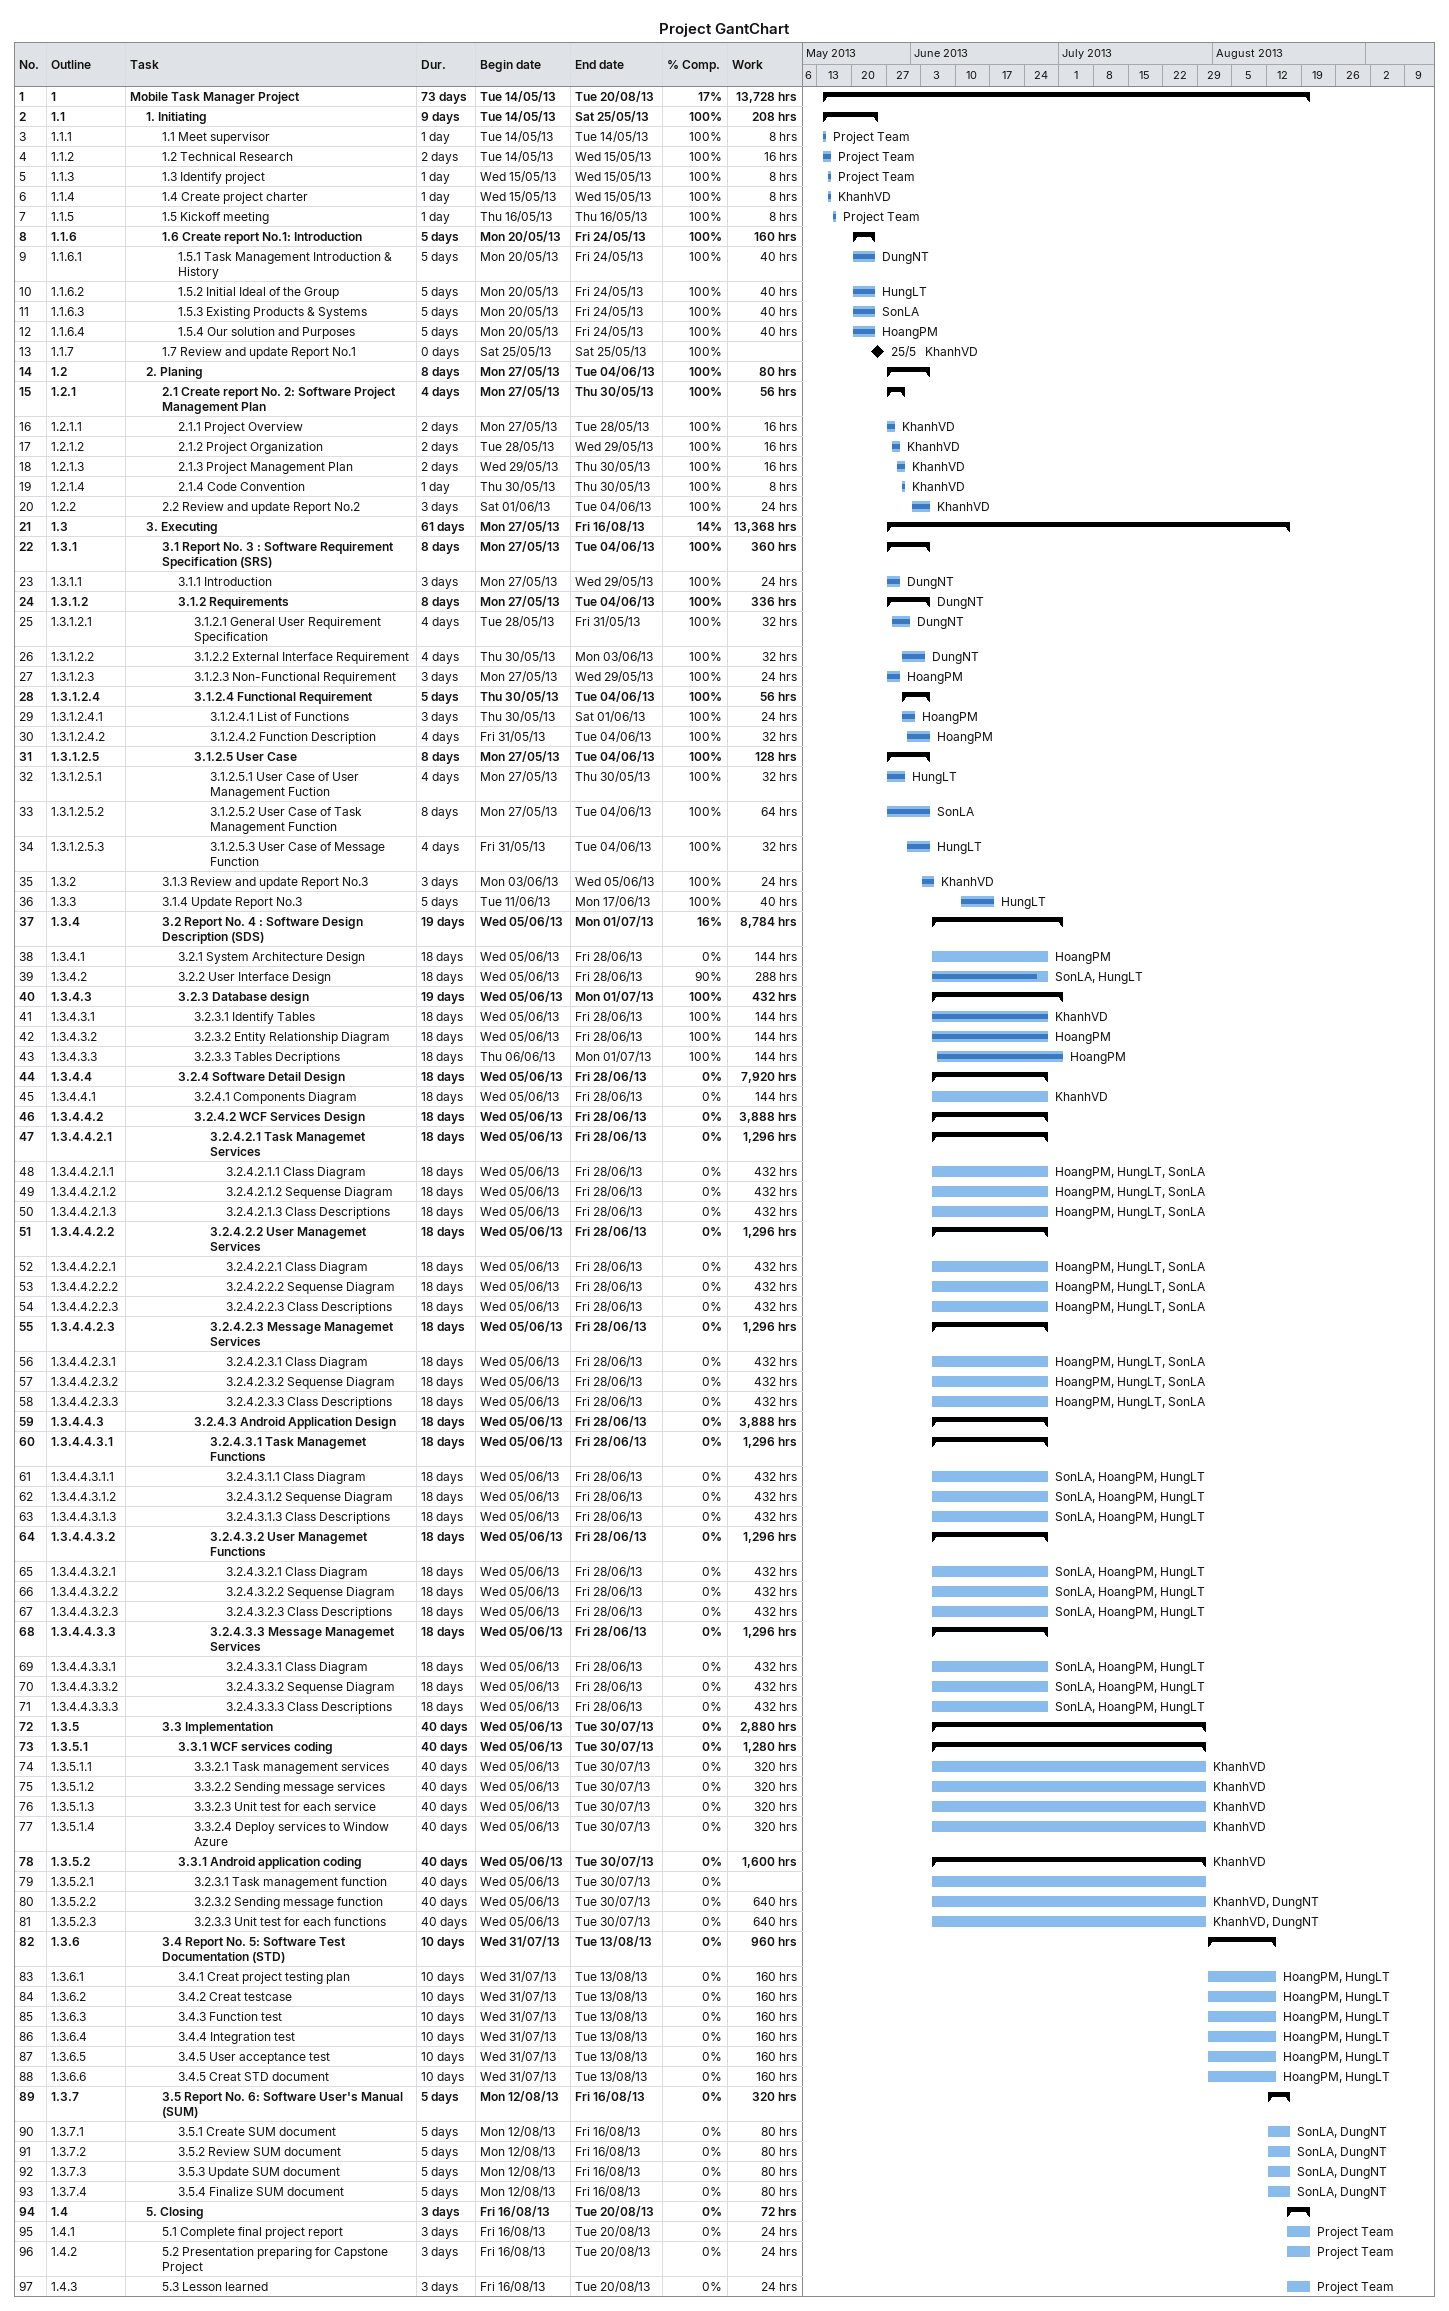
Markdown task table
Project GantChart

| ID | WBS | Task | Duration | Start | Finish | Resources | % complete | Work (h) |
|---|---|---|---|---|---|---|---|---|
| 1 | 1 | **Mobile Task Manager Project** | 73d | 2013-05-14 | 2013-08-20 |  | 17 | 13728 |
| 2 | 1.1 | **1. Initiating** | 9d | 2013-05-14 | 2013-05-25 |  | 100 | 208 |
| 3 | 1.1.1 | 1.1 Meet supervisor | 1d | 2013-05-14 | 2013-05-14 | Project Team | 100 | 8 |
| 4 | 1.1.2 | 1.2 Technical Research | 2d | 2013-05-14 | 2013-05-15 | Project Team | 100 | 16 |
| 5 | 1.1.3 | 1.3 Identify project | 1d | 2013-05-15 | 2013-05-15 | Project Team | 100 | 8 |
| 6 | 1.1.4 | 1.4 Create project charter | 1d | 2013-05-15 | 2013-05-15 | KhanhVD | 100 | 8 |
| 7 | 1.1.5 | 1.5 Kickoff meeting | 1d | 2013-05-16 | 2013-05-16 | Project Team | 100 | 8 |
| 8 | 1.1.6 | **1.6 Create report No.1: Introduction** | 5d | 2013-05-20 | 2013-05-24 |  | 100 | 160 |
| 9 | 1.1.6.1 | 1.5.1 Task Management Introduction & History | 5d | 2013-05-20 | 2013-05-24 | DungNT | 100 | 40 |
| 10 | 1.1.6.2 | 1.5.2 Initial Ideal of the Group | 5d | 2013-05-20 | 2013-05-24 | HungLT | 100 | 40 |
| 11 | 1.1.6.3 | 1.5.3 Existing Products & Systems | 5d | 2013-05-20 | 2013-05-24 | SonLA | 100 | 40 |
| 12 | 1.1.6.4 | 1.5.4 Our solution and Purposes | 5d | 2013-05-20 | 2013-05-24 | HoangPM | 100 | 40 |
| 13 | 1.1.7 | 1.7 Review and update Report No.1 | 0d | 2013-05-25 | 2013-05-25 | KhanhVD | 100 |  |
| 14 | 1.2 | **2. Planing** | 8d | 2013-05-27 | 2013-06-04 |  | 100 | 80 |
| 15 | 1.2.1 | **2.1 Create report No. 2: Software Project Management Plan** | 4d | 2013-05-27 | 2013-05-30 |  | 100 | 56 |
| 16 | 1.2.1.1 | 2.1.1 Project Overview | 2d | 2013-05-27 | 2013-05-28 | KhanhVD | 100 | 16 |
| 17 | 1.2.1.2 | 2.1.2 Project Organization | 2d | 2013-05-28 | 2013-05-29 | KhanhVD | 100 | 16 |
| 18 | 1.2.1.3 | 2.1.3 Project Management Plan | 2d | 2013-05-29 | 2013-05-30 | KhanhVD | 100 | 16 |
| 19 | 1.2.1.4 | 2.1.4 Code Convention | 1d | 2013-05-30 | 2013-05-30 | KhanhVD | 100 | 8 |
| 20 | 1.2.2 | 2.2 Review and update Report No.2 | 3d | 2013-06-01 | 2013-06-04 | KhanhVD | 100 | 24 |
| 21 | 1.3 | **3. Executing** | 61d | 2013-05-27 | 2013-08-16 |  | 14 | 13368 |
| 22 | 1.3.1 | **3.1 Report No. 3 : Software Requirement Specification (SRS)** | 8d | 2013-05-27 | 2013-06-04 |  | 100 | 360 |
| 23 | 1.3.1.1 | 3.1.1 Introduction | 3d | 2013-05-27 | 2013-05-29 | DungNT | 100 | 24 |
| 24 | 1.3.1.2 | **3.1.2 Requirements** | 8d | 2013-05-27 | 2013-06-04 | DungNT | 100 | 336 |
| 25 | 1.3.1.2.1 | 3.1.2.1 General User Requirement Specification | 4d | 2013-05-28 | 2013-05-31 | DungNT | 100 | 32 |
| 26 | 1.3.1.2.2 | 3.1.2.2 External Interface Requirement | 4d | 2013-05-30 | 2013-06-03 | DungNT | 100 | 32 |
| 27 | 1.3.1.2.3 | 3.1.2.3 Non-Functional Requirement | 3d | 2013-05-27 | 2013-05-29 | HoangPM | 100 | 24 |
| 28 | 1.3.1.2.4 | **3.1.2.4 Functional Requirement** | 5d | 2013-05-30 | 2013-06-04 |  | 100 | 56 |
| 29 | 1.3.1.2.4.1 | 3.1.2.4.1 List of Functions | 3d | 2013-05-30 | 2013-06-01 | HoangPM | 100 | 24 |
| 30 | 1.3.1.2.4.2 | 3.1.2.4.2 Function Description | 4d | 2013-05-31 | 2013-06-04 | HoangPM | 100 | 32 |
| 31 | 1.3.1.2.5 | **3.1.2.5 User Case** | 8d | 2013-05-27 | 2013-06-04 |  | 100 | 128 |
| 32 | 1.3.1.2.5.1 | 3.1.2.5.1 User Case of User Management Fuction | 4d | 2013-05-27 | 2013-05-30 | HungLT | 100 | 32 |
| 33 | 1.3.1.2.5.2 | 3.1.2.5.2 User Case of Task Management Function | 8d | 2013-05-27 | 2013-06-04 | SonLA | 100 | 64 |
| 34 | 1.3.1.2.5.3 | 3.1.2.5.3 User Case of Message Function | 4d | 2013-05-31 | 2013-06-04 | HungLT | 100 | 32 |
| 35 | 1.3.2 | 3.1.3 Review and update Report No.3 | 3d | 2013-06-03 | 2013-06-05 | KhanhVD | 100 | 24 |
| 36 | 1.3.3 | 3.1.4 Update Report No.3 | 5d | 2013-06-11 | 2013-06-17 | HungLT | 100 | 40 |
| 37 | 1.3.4 | **3.2 Report No. 4 : Software Design Description (SDS)** | 19d | 2013-06-05 | 2013-07-01 |  | 16 | 8784 |
| 38 | 1.3.4.1 | 3.2.1 System Architecture Design | 18d | 2013-06-05 | 2013-06-28 | HoangPM | 0 | 144 |
| 39 | 1.3.4.2 | 3.2.2 User Interface Design | 18d | 2013-06-05 | 2013-06-28 | SonLA, HungLT | 90 | 288 |
| 40 | 1.3.4.3 | **3.2.3 Database design** | 19d | 2013-06-05 | 2013-07-01 |  | 100 | 432 |
| 41 | 1.3.4.3.1 | 3.2.3.1 Identify Tables | 18d | 2013-06-05 | 2013-06-28 | KhanhVD | 100 | 144 |
| 42 | 1.3.4.3.2 | 3.2.3.2 Entity Relationship Diagram | 18d | 2013-06-05 | 2013-06-28 | HoangPM | 100 | 144 |
| 43 | 1.3.4.3.3 | 3.2.3.3 Tables Decriptions | 18d | 2013-06-06 | 2013-07-01 | HoangPM | 100 | 144 |
| 44 | 1.3.4.4 | **3.2.4 Software Detail Design** | 18d | 2013-06-05 | 2013-06-28 |  | 0 | 7920 |
| 45 | 1.3.4.4.1 | 3.2.4.1 Components Diagram | 18d | 2013-06-05 | 2013-06-28 | KhanhVD | 0 | 144 |
| 46 | 1.3.4.4.2 | **3.2.4.2 WCF Services Design** | 18d | 2013-06-05 | 2013-06-28 |  | 0 | 3888 |
| 47 | 1.3.4.4.2.1 | **3.2.4.2.1 Task Managemet Services** | 18d | 2013-06-05 | 2013-06-28 |  | 0 | 1296 |
| 48 | 1.3.4.4.2.1.1 | 3.2.4.2.1.1 Class Diagram | 18d | 2013-06-05 | 2013-06-28 | HoangPM, HungLT, SonLA | 0 | 432 |
| 49 | 1.3.4.4.2.1.2 | 3.2.4.2.1.2 Sequense Diagram | 18d | 2013-06-05 | 2013-06-28 | HoangPM, HungLT, SonLA | 0 | 432 |
| 50 | 1.3.4.4.2.1.3 | 3.2.4.2.1.3 Class Descriptions | 18d | 2013-06-05 | 2013-06-28 | HoangPM, HungLT, SonLA | 0 | 432 |
| 51 | 1.3.4.4.2.2 | **3.2.4.2.2 User Managemet Services** | 18d | 2013-06-05 | 2013-06-28 |  | 0 | 1296 |
| 52 | 1.3.4.4.2.2.1 | 3.2.4.2.2.1 Class Diagram | 18d | 2013-06-05 | 2013-06-28 | HoangPM, HungLT, SonLA | 0 | 432 |
| 53 | 1.3.4.4.2.2.2 | 3.2.4.2.2.2 Sequense Diagram | 18d | 2013-06-05 | 2013-06-28 | HoangPM, HungLT, SonLA | 0 | 432 |
| 54 | 1.3.4.4.2.2.3 | 3.2.4.2.2.3 Class Descriptions | 18d | 2013-06-05 | 2013-06-28 | HoangPM, HungLT, SonLA | 0 | 432 |
| 55 | 1.3.4.4.2.3 | **3.2.4.2.3 Message Managemet Services** | 18d | 2013-06-05 | 2013-06-28 |  | 0 | 1296 |
| 56 | 1.3.4.4.2.3.1 | 3.2.4.2.3.1 Class Diagram | 18d | 2013-06-05 | 2013-06-28 | HoangPM, HungLT, SonLA | 0 | 432 |
| 57 | 1.3.4.4.2.3.2 | 3.2.4.2.3.2 Sequense Diagram | 18d | 2013-06-05 | 2013-06-28 | HoangPM, HungLT, SonLA | 0 | 432 |
| 58 | 1.3.4.4.2.3.3 | 3.2.4.2.3.3 Class Descriptions | 18d | 2013-06-05 | 2013-06-28 | HoangPM, HungLT, SonLA | 0 | 432 |
| 59 | 1.3.4.4.3 | **3.2.4.3 Android Application Design** | 18d | 2013-06-05 | 2013-06-28 |  | 0 | 3888 |
| 60 | 1.3.4.4.3.1 | **3.2.4.3.1 Task Managemet Functions** | 18d | 2013-06-05 | 2013-06-28 |  | 0 | 1296 |
| 61 | 1.3.4.4.3.1.1 | 3.2.4.3.1.1 Class Diagram | 18d | 2013-06-05 | 2013-06-28 | SonLA, HoangPM, HungLT | 0 | 432 |
| 62 | 1.3.4.4.3.1.2 | 3.2.4.3.1.2 Sequense Diagram | 18d | 2013-06-05 | 2013-06-28 | SonLA, HoangPM, HungLT | 0 | 432 |
| 63 | 1.3.4.4.3.1.3 | 3.2.4.3.1.3 Class Descriptions | 18d | 2013-06-05 | 2013-06-28 | SonLA, HoangPM, HungLT | 0 | 432 |
| 64 | 1.3.4.4.3.2 | **3.2.4.3.2 User Managemet Functions** | 18d | 2013-06-05 | 2013-06-28 |  | 0 | 1296 |
| 65 | 1.3.4.4.3.2.1 | 3.2.4.3.2.1 Class Diagram | 18d | 2013-06-05 | 2013-06-28 | SonLA, HoangPM, HungLT | 0 | 432 |
| 66 | 1.3.4.4.3.2.2 | 3.2.4.3.2.2 Sequense Diagram | 18d | 2013-06-05 | 2013-06-28 | SonLA, HoangPM, HungLT | 0 | 432 |
| 67 | 1.3.4.4.3.2.3 | 3.2.4.3.2.3 Class Descriptions | 18d | 2013-06-05 | 2013-06-28 | SonLA, HoangPM, HungLT | 0 | 432 |
| 68 | 1.3.4.4.3.3 | **3.2.4.3.3 Message Managemet Services** | 18d | 2013-06-05 | 2013-06-28 |  | 0 | 1296 |
| 69 | 1.3.4.4.3.3.1 | 3.2.4.3.3.1 Class Diagram | 18d | 2013-06-05 | 2013-06-28 | SonLA, HoangPM, HungLT | 0 | 432 |
| 70 | 1.3.4.4.3.3.2 | 3.2.4.3.3.2 Sequense Diagram | 18d | 2013-06-05 | 2013-06-28 | SonLA, HoangPM, HungLT | 0 | 432 |
| 71 | 1.3.4.4.3.3.3 | 3.2.4.3.3.3 Class Descriptions | 18d | 2013-06-05 | 2013-06-28 | SonLA, HoangPM, HungLT | 0 | 432 |
| 72 | 1.3.5 | **3.3 Implementation** | 40d | 2013-06-05 | 2013-07-30 |  | 0 | 2880 |
| 73 | 1.3.5.1 | **3.3.1 WCF services coding** | 40d | 2013-06-05 | 2013-07-30 |  | 0 | 1280 |
| 74 | 1.3.5.1.1 | 3.3.2.1 Task management services | 40d | 2013-06-05 | 2013-07-30 | KhanhVD | 0 | 320 |
| 75 | 1.3.5.1.2 | 3.3.2.2 Sending message services | 40d | 2013-06-05 | 2013-07-30 | KhanhVD | 0 | 320 |
| 76 | 1.3.5.1.3 | 3.3.2.3 Unit test for each service | 40d | 2013-06-05 | 2013-07-30 | KhanhVD | 0 | 320 |
| 77 | 1.3.5.1.4 | 3.3.2.4 Deploy services to Window Azure | 40d | 2013-06-05 | 2013-07-30 | KhanhVD | 0 | 320 |
| 78 | 1.3.5.2 | **3.3.1 Android application coding** | 40d | 2013-06-05 | 2013-07-30 | KhanhVD | 0 | 1600 |
| 79 | 1.3.5.2.1 | 3.2.3.1 Task management function | 40d | 2013-06-05 | 2013-07-30 |  | 0 |  |
| 80 | 1.3.5.2.2 | 3.2.3.2 Sending message function | 40d | 2013-06-05 | 2013-07-30 | KhanhVD, DungNT | 0 | 640 |
| 81 | 1.3.5.2.3 | 3.2.3.3 Unit test for each functions | 40d | 2013-06-05 | 2013-07-30 | KhanhVD, DungNT | 0 | 640 |
| 82 | 1.3.6 | **3.4 Report No. 5: Software Test Documentation (STD)** | 10d | 2013-07-31 | 2013-08-13 |  | 0 | 960 |
| 83 | 1.3.6.1 | 3.4.1 Creat project testing plan | 10d | 2013-07-31 | 2013-08-13 | HoangPM, HungLT | 0 | 160 |
| 84 | 1.3.6.2 | 3.4.2 Creat testcase | 10d | 2013-07-31 | 2013-08-13 | HoangPM, HungLT | 0 | 160 |
| 85 | 1.3.6.3 | 3.4.3 Function test | 10d | 2013-07-31 | 2013-08-13 | HoangPM, HungLT | 0 | 160 |
| 86 | 1.3.6.4 | 3.4.4 Integration test | 10d | 2013-07-31 | 2013-08-13 | HoangPM, HungLT | 0 | 160 |
| 87 | 1.3.6.5 | 3.4.5 User acceptance test | 10d | 2013-07-31 | 2013-08-13 | HoangPM, HungLT | 0 | 160 |
| 88 | 1.3.6.6 | 3.4.5 Creat STD document | 10d | 2013-07-31 | 2013-08-13 | HoangPM, HungLT | 0 | 160 |
| 89 | 1.3.7 | **3.5 Report No. 6: Software User's Manual (SUM)** | 5d | 2013-08-12 | 2013-08-16 |  | 0 | 320 |
| 90 | 1.3.7.1 | 3.5.1 Create SUM document | 5d | 2013-08-12 | 2013-08-16 | SonLA, DungNT | 0 | 80 |
| 91 | 1.3.7.2 | 3.5.2 Review SUM document | 5d | 2013-08-12 | 2013-08-16 | SonLA, DungNT | 0 | 80 |
| 92 | 1.3.7.3 | 3.5.3 Update SUM document | 5d | 2013-08-12 | 2013-08-16 | SonLA, DungNT | 0 | 80 |
| 93 | 1.3.7.4 | 3.5.4 Finalize SUM document | 5d | 2013-08-12 | 2013-08-16 | SonLA, DungNT | 0 | 80 |
| 94 | 1.4 | **5. Closing** | 3d | 2013-08-16 | 2013-08-20 |  | 0 | 72 |
| 95 | 1.4.1 | 5.1 Complete final project report | 3d | 2013-08-16 | 2013-08-20 | Project Team | 0 | 24 |
| 96 | 1.4.2 | 5.2 Presentation preparing for Capstone Project | 3d | 2013-08-16 | 2013-08-20 | Project Team | 0 | 24 |
| 97 | 1.4.3 | 5.3 Lesson learned | 3d | 2013-08-16 | 2013-08-20 | Project Team | 0 | 24 |
